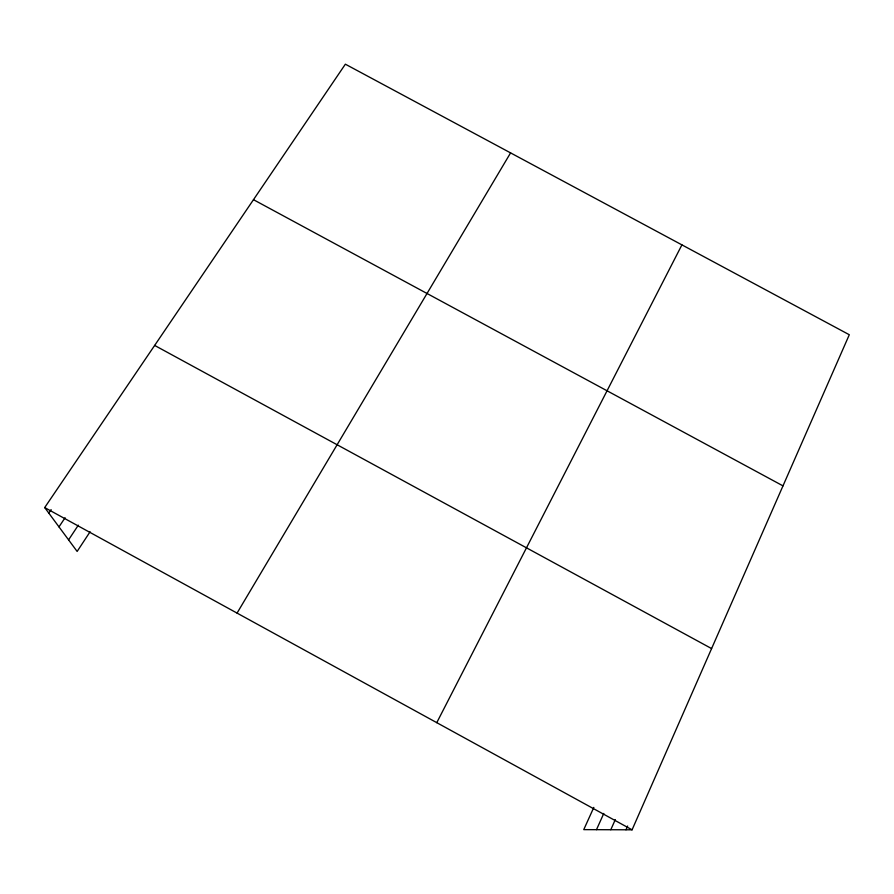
<?xml version="1.0" encoding="UTF-8"?>
<svg xmlns="http://www.w3.org/2000/svg" width="894" height="894" viewBox="0 0 894 894"><rect width="100%" height="100%" fill="white"/><g stroke="black" fill="none" stroke-linecap="round" stroke-linejoin="round"><path stroke-width="1.34" d="M593.828 807.394L583.748 829.632L632.08 829.811L849.3 334.736L345.363 64.189L44.7 507.568L77.141 551.442L90.093 531.762M625.979 829.788L627.633 826.034M610.792 829.733L615.307 819.586M596.488 829.677L603.785 813.439M436.775 722.665L681.921 244.867M237.066 613.094L510.586 152.885M68.581 539.864L78.326 525.169M58.982 526.879L65.094 517.738M48.79 513.1L51.137 509.636M253.471 199.686L782.988 485.867M154.651 345.43L711.602 648.586M44.7 507.568L632.08 829.811"/></g></svg>
